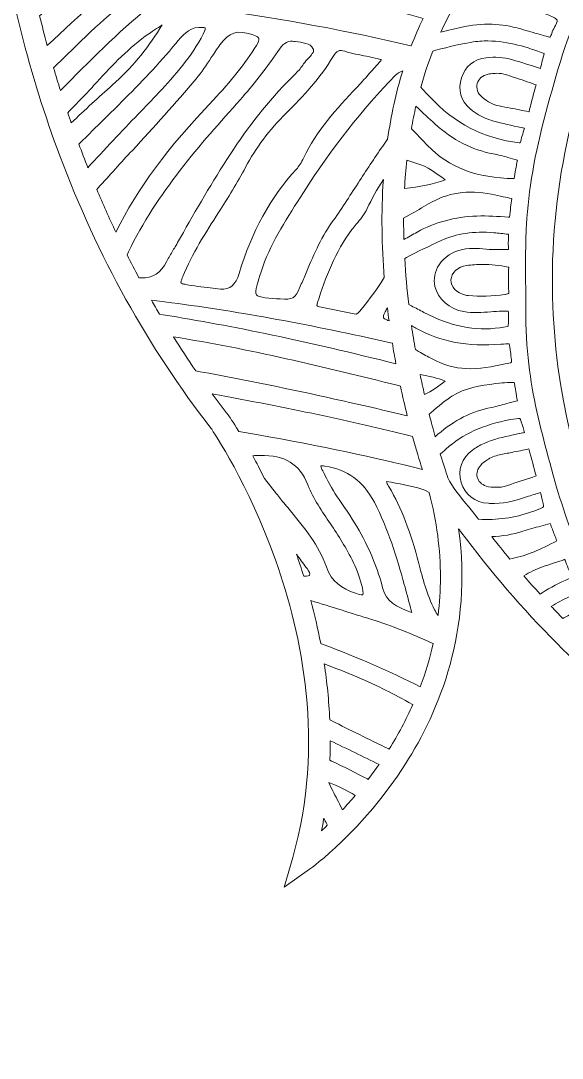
# Model space of a CAD drawing. Extents: x 126 to 8914, y -5970 to -48.
# Drawn here: x 6713 to 7108, y -2950 to -2193 of the extents above; entities that cross this region are included whole.
import ezdxf

# ---------------------------------------------------------------- set-up
doc = ezdxf.new("R2010")
doc.units = 0
doc.header["$MEASUREMENT"] = 0
doc.layers.add('Layer 1', color=7, linetype='Continuous')

# ---------------------------------------------------------------- blocks, each defined once
blk = doc.blocks.new('block 6')
at = {"layer": 'Layer 1', "lineweight": 0}
for points, knots in [([(8858.21, -1015.29), (8804.98, -1065.04), (8743.32, -1092.86), (8679.92, -1095.7), (8596.38, -1099.43), (8514.39, -1071.01), (8452.29, -1045.84), (8430.15, -1036.87), (8407.8, -1027.16), (8386.17, -1017.79), (8377.96, -1014.23), (8369.71, -1010.65), (8361.4, -1007.09), (8410.2, -1007.99), (8465.96, -1006.76), (8552.78, -924.21), (8608.47, -871.26), (8681.86, -797.66), (8665.5, -711.42), (8662.21, -694.04), (8650.78, -652.65), (8599.78, -612.09), (8605.05, -621.92), (8641.55, -692.43), (8609.23, -747.25), (8593.89, -773.27), (8566.47, -791.29), (8509.72, -803.54), (8495.32, -806.64), (8479.55, -809), (8462.5, -810.6), (8531.63, -734.35), (8573.44, -634.19), (8586.8, -512.56), (8601.6, -377.97), (8577.78, -251.79), (8555.19, -169.65), (8550.53, -152.76), (8545.39, -135.8), (8539.9, -119.21), (8535.8, -106.87), (8530.71, -97.41), (8524.71, -90.84), (8524.71, -90.84), (8528.77, -88.46), (8528.77, -88.46), (8527.91, -86.99), (8507.22, -52.31), (8460.27, -49.9), (8429.9, -48.35), (8395.8, -60.81), (8358.9, -86.96), (8333.41, -105.04), (8306.47, -129.76), (8278.33, -160.89), (8226.61, -191.53), (8186.15, -218.95), (8151.02, -247.11), (8098.71, -289.06), (8041.06, -329.19), (7974.05, -338.54), (7917.14, -346.49), (7865.98, -328.74), (7811.81, -309.95), (7783.84, -300.25), (7754.92, -290.21), (7725.21, -284.09), (7638.29, -266.15), (7574.59, -281.57), (7540, -328.62), (7505.41, -281.57), (7441.71, -266.17), (7354.79, -284.09), (7325.08, -290.21), (7296.16, -300.25), (7268.19, -309.95), (7214.02, -328.74), (7162.86, -346.49), (7105.95, -338.54), (7038.94, -329.19), (6981.29, -289.06), (6928.98, -247.11), (6893.85, -218.95), (6853.4, -191.53), (6801.67, -160.89), (6773.53, -129.76), (6746.59, -105.04), (6721.1, -86.96), (6684.2, -60.81), (6650.1, -48.34), (6619.73, -49.9), (6572.78, -52.31), (6552.09, -86.99), (6551.23, -88.46), (6551.23, -88.46), (6555.29, -90.84), (6555.29, -90.84), (6549.29, -97.41), (6544.2, -106.87), (6540.12, -119.21), (6534.6, -135.81), (6529.45, -152.78), (6524.81, -169.65), (6502.22, -251.79), (6478.4, -377.97), (6493.2, -512.56), (6506.56, -634.19), (6548.37, -734.35), (6617.5, -810.6), (6600.45, -809), (6584.68, -806.64), (6570.28, -803.54), (6513.53, -791.29), (6486.11, -773.27), (6470.77, -747.25), (6438.45, -692.43), (6474.95, -621.92), (6480.22, -612.09), (6429.22, -652.65), (6417.79, -694.04), (6414.5, -711.42), (6398.14, -797.66), (6471.53, -871.26), (6527.22, -924.21), (6614.04, -1006.76), (6669.8, -1007.99), (6718.6, -1007.09), (6710.29, -1010.65), (6702.04, -1014.23), (6693.83, -1017.79), (6672.2, -1027.16), (6649.85, -1036.87), (6627.71, -1045.84), (6565.61, -1071.01), (6483.59, -1099.44), (6400.08, -1095.7), (6336.68, -1092.86), (6275.02, -1065.04), (6221.79, -1015.29), (6221.79, -1015.29), (6165.56, -962.7), (6165.56, -962.7), (6165.56, -962.7), (6209.91, -1025.63), (6209.91, -1025.63), (6259.46, -1095.9), (6344.09, -1155.64), (6425.53, -1177.81), (6460.7, -1187.39), (6497.65, -1192.84), (6536.23, -1194.15), (6525.34, -1205.21), (6509.98, -1221.91), (6492.74, -1244.03), (6462.4, -1282.95), (6420.42, -1346.57), (6392.73, -1428.62), (6361.59, -1520.91), (6354.53, -1617.18), (6371.76, -1714.74), (6393.22, -1836.34), (6452.66, -1960.18), (6548.45, -2082.83), (6548.45, -2082.83), (6557.04, -2093.81), (6557.04, -2093.81), (6557.04, -2093.81), (6562.08, -2080.8), (6562.08, -2080.8), (6562.28, -2080.26), (6583.72, -2026.12), (6646.97, -1966), (6658.24, -1955.3), (6671.32, -1943.97), (6686.37, -1932.46), (6684.61, -1962.41), (6683.28, -2025.33), (6694.68, -2105.3), (6703.93, -2170.25), (6719.74, -2232.83), (6741.65, -2291.3), (6769.05, -2364.39), (6806.12, -2431.24), (6851.85, -2490), (6853.74, -2492.77), (6879.32, -2530.81), (6899.18, -2586.87), (6918.01, -2639.98), (6935.42, -2720.7), (6911.56, -2803.61), (6911.56, -2803.61), (6905.31, -2825.39), (6905.31, -2825.39), (6905.31, -2825.39), (6923.77, -2812.24), (6923.77, -2812.24), (6925.33, -2811.13), (6962.61, -2784.27), (6993.85, -2735.29), (7018.49, -2696.64), (7042.96, -2637.53), (7032.58, -2563.6), (7033.17, -2564.35), (7033.72, -2565.04), (7034.23, -2565.72), (7055.9, -2594.87), (7079.45, -2622.28), (7104.19, -2647.18), (7148.9, -2692.2), (7195.06, -2726.33), (7241.41, -2748.67), (7295.37, -2774.66), (7349.82, -2784.7), (7403.33, -2778.49), (7418.55, -2809.06), (7444.02, -2832.77), (7468.69, -2855.76), (7494.89, -2880.15), (7519.63, -2903.18), (7532.73, -2933.46), (7532.73, -2933.46), (7540, -2950.23), (7540, -2950.23), (7540, -2950.23), (7547.27, -2933.46), (7547.27, -2933.46), (7560.37, -2903.18), (7585.11, -2880.15), (7611.31, -2855.76), (7635.98, -2832.77), (7661.45, -2809.06), (7676.67, -2778.49), (7730.18, -2784.7), (7784.63, -2774.66), (7838.59, -2748.67), (7884.94, -2726.33), (7931.12, -2692.2), (7975.81, -2647.18), (8000.55, -2622.28), (8024.1, -2594.88), (8045.77, -2565.74), (8046.28, -2565.06), (8046.83, -2564.35), (8047.42, -2563.6), (8037.04, -2637.53), (8061.51, -2696.64), (8086.15, -2735.29), (8117.39, -2784.27), (8154.67, -2811.13), (8156.23, -2812.24), (8156.23, -2812.24), (8174.69, -2825.39), (8174.69, -2825.39), (8174.69, -2825.39), (8168.44, -2803.61), (8168.44, -2803.61), (8144.58, -2720.7), (8161.99, -2639.98), (8180.82, -2586.87), (8200.7, -2530.77), (8226.28, -2492.73), (8228.15, -2490), (8273.88, -2431.24), (8310.95, -2364.39), (8338.34, -2291.3), (8360.26, -2232.83), (8376.07, -2170.25), (8385.32, -2105.3), (8396.72, -2025.33), (8395.39, -1962.41), (8393.63, -1932.46), (8408.68, -1943.97), (8421.76, -1955.3), (8433.03, -1966), (8496.28, -2026.12), (8517.72, -2080.26), (8517.92, -2080.8), (8517.92, -2080.8), (8522.94, -2093.84), (8522.94, -2093.84), (8522.94, -2093.84), (8531.55, -2082.83), (8531.55, -2082.83), (8627.34, -1960.18), (8686.78, -1836.34), (8708.24, -1714.74), (8725.47, -1617.18), (8718.41, -1520.91), (8687.27, -1428.62), (8659.58, -1346.57), (8617.6, -1282.95), (8587.26, -1244.03), (8570.02, -1221.91), (8554.66, -1205.21), (8543.77, -1194.15), (8582.35, -1192.84), (8619.3, -1187.39), (8654.47, -1177.81), (8735.91, -1155.64), (8820.54, -1095.9), (8870.09, -1025.63), (8870.09, -1025.63), (8914.44, -962.7), (8914.44, -962.7), (8914.44, -962.7), (8858.21, -1015.29), (8858.21, -1015.29)], [0, 0, 0, 0, 1, 1, 1, 2, 2, 2, 3, 3, 3, 4, 4, 4, 5, 5, 5, 6, 6, 6, 7, 7, 7, 8, 8, 8, 9, 9, 9, 10, 10, 10, 11, 11, 11, 12, 12, 12, 13, 13, 13, 14, 14, 14, 15, 15, 15, 16, 16, 16, 17, 17, 17, 18, 18, 18, 19, 19, 19, 20, 20, 20, 21, 21, 21, 22, 22, 22, 23, 23, 23, 24, 24, 24, 25, 25, 25, 26, 26, 26, 27, 27, 27, 28, 28, 28, 29, 29, 29, 30, 30, 30, 31, 31, 31, 32, 32, 32, 33, 33, 33, 34, 34, 34, 35, 35, 35, 36, 36, 36, 37, 37, 37, 38, 38, 38, 39, 39, 39, 40, 40, 40, 41, 41, 41, 42, 42, 42, 43, 43, 43, 44, 44, 44, 45, 45, 45, 46, 46, 46, 47, 47, 47, 48, 48, 48, 49, 49, 49, 50, 50, 50, 51, 51, 51, 52, 52, 52, 53, 53, 53, 54, 54, 54, 55, 55, 55, 56, 56, 56, 57, 57, 57, 58, 58, 58, 59, 59, 59, 60, 60, 60, 61, 61, 61, 62, 62, 62, 63, 63, 63, 64, 64, 64, 65, 65, 65, 66, 66, 66, 67, 67, 67, 68, 68, 68, 69, 69, 69, 70, 70, 70, 71, 71, 71, 72, 72, 72, 73, 73, 73, 74, 74, 74, 75, 75, 75, 76, 76, 76, 77, 77, 77, 78, 78, 78, 79, 79, 79, 80, 80, 80, 81, 81, 81, 82, 82, 82, 83, 83, 83, 84, 84, 84, 85, 85, 85, 86, 86, 86, 87, 87, 87, 88, 88, 88, 89, 89, 89, 90, 90, 90, 91, 91, 91, 92, 92, 92, 93, 93, 93, 94, 94, 94, 95, 95, 95, 96, 96, 96, 97, 97, 97, 98, 98, 98, 99, 99, 99, 100, 100, 100, 101, 101, 101, 102, 102, 102, 102]), ([(6855.34, -2184.37), (6855.34, -2184.37), (6852.76, -2184.01), (6852.76, -2184.01), (6843.43, -2182.73), (6838.29, -2182.01), (6835.98, -2180.02), (6833.76, -2178.12), (6832.91, -2173.96), (6831.2, -2165.68), (6830.9, -2164.3), (6830.59, -2162.81), (6830.26, -2161.21), (6825.91, -2140.71), (6822.03, -2119.76), (6818.26, -2099.46), (6812.44, -2067.96), (6806.41, -2035.38), (6798.44, -2003.69), (6787.19, -1958.85), (6775.62, -1919.7), (6763.05, -1884.01), (6763.05, -1884.01), (6762.89, -1883.53), (6762.89, -1883.53), (6768.67, -1880.46), (6774.62, -1877.42), (6780.73, -1874.43), (6793.03, -1908.26), (6802.77, -1943.59), (6812.18, -1977.76), (6815.46, -1989.65), (6818.85, -2001.94), (6822.3, -2013.98), (6834.77, -2057.63), (6842.4, -2091.52), (6847.04, -2123.92), (6848.47, -2133.91), (6849, -2141.92), (6848.75, -2149.12), (6848.43, -2158.02), (6852.17, -2162.16), (6861.22, -2162.96), (6905.69, -2166.87), (6951.91, -2175.75), (7006.65, -2190.88), (7003.52, -2197.48), (7000.67, -2204.18), (6998.09, -2210.94), (6998.09, -2210.94), (6997.71, -2210.86), (6997.71, -2210.86), (6952.69, -2200.17), (6904.79, -2191.26), (6855.34, -2184.37)], [0, 0, 0, 0, 1, 1, 1, 2, 2, 2, 3, 3, 3, 4, 4, 4, 5, 5, 5, 6, 6, 6, 7, 7, 7, 8, 8, 8, 9, 9, 9, 10, 10, 10, 11, 11, 11, 12, 12, 12, 13, 13, 13, 14, 14, 14, 15, 15, 15, 16, 16, 16, 17, 17, 17, 18, 18, 18, 18]), ([(6726.89, -2188.88), (6726.89, -2188.88), (6728.05, -2187.95), (6728.05, -2187.95), (6744.8, -2174.51), (6760.71, -2160.31), (6779.43, -2143.11), (6784.2, -2138.72), (6789.88, -2134.97), (6795.37, -2131.34), (6797.76, -2129.76), (6800.25, -2128.11), (6802.65, -2126.44), (6804.27, -2125.3), (6805.63, -2124.79), (6806.38, -2125.03), (6806.8, -2125.15), (6807.89, -2125.82), (6809.1, -2129.14), (6812.98, -2139.96), (6811.55, -2147.05), (6804.59, -2151.48), (6778.64, -2168.02), (6756.53, -2188.08), (6732.5, -2210.67), (6730.5, -2203.31), (6728.64, -2196.04), (6726.89, -2188.88)], [0, 0, 0, 0, 1, 1, 1, 2, 2, 2, 3, 3, 3, 4, 4, 4, 5, 5, 5, 6, 6, 6, 7, 7, 7, 8, 8, 8, 9, 9, 9, 9]), ([(7198.32, -2705.72), (7198.32, -2705.72), (7191.15, -2697.02), (7191.15, -2697.02), (7184.47, -2688.9), (7178.23, -2680.71), (7172.61, -2672.65), (7168.21, -2666.34), (7163.76, -2659.15), (7158.6, -2650.02), (7155.32, -2644.19), (7151.9, -2638.32), (7148.61, -2632.65), (7138.24, -2614.84), (7127.53, -2596.43), (7119.47, -2577.11), (7112.14, -2559.54), (7105.86, -2540.46), (7099.13, -2515.24), (7093.32, -2493.53), (7087.32, -2471.06), (7084.44, -2447.83), (7083, -2436.14), (7081.54, -2422.32), (7081.62, -2408.52), (7081.67, -2401.3), (7081.6, -2393.96), (7081.56, -2386.87), (7081.43, -2371.97), (7081.3, -2356.57), (7082.14, -2341.48), (7083.55, -2316.25), (7088.05, -2290.21), (7096.29, -2259.55), (7104.27, -2229.95), (7111.82, -2203.37), (7123.59, -2177.96), (7128.95, -2166.36), (7135.43, -2155.04), (7141.66, -2144.1), (7142.61, -2142.46), (7143.55, -2140.81), (7144.48, -2139.16), (7147.95, -2146.08), (7151.62, -2152.87), (7155.55, -2159.47), (7155.55, -2159.47), (7154.66, -2161.17), (7154.66, -2161.17), (7119.66, -2228.82), (7101.09, -2305.01), (7101, -2381.5), (7100.82, -2518.52), (7158.95, -2648.77), (7260.75, -2740.37), (7239.92, -2731.35), (7219.09, -2719.78), (7198.32, -2705.72)], [0, 0, 0, 0, 1, 1, 1, 2, 2, 2, 3, 3, 3, 4, 4, 4, 5, 5, 5, 6, 6, 6, 7, 7, 7, 8, 8, 8, 9, 9, 9, 10, 10, 10, 11, 11, 11, 12, 12, 12, 13, 13, 13, 14, 14, 14, 15, 15, 15, 16, 16, 16, 17, 17, 17, 18, 18, 18, 19, 19, 19, 19]), ([(6737.09, -2226.94), (6737.09, -2226.94), (6738.29, -2225.78), (6738.29, -2225.78), (6743.48, -2220.77), (6748.66, -2215.7), (6753.84, -2210.65), (6772.5, -2192.38), (6788.38, -2177.58), (6808.53, -2167.07), (6809.3, -2166.68), (6810.05, -2166.18), (6810.76, -2165.73), (6812.23, -2164.76), (6813.48, -2163.98), (6813.91, -2164.3), (6815.38, -2165.39), (6815.24, -2167.29), (6814.34, -2171.42), (6814.34, -2171.42), (6814.18, -2172.14), (6814.18, -2172.14), (6813.2, -2176.71), (6809.68, -2180.08), (6806.74, -2182.51), (6783.74, -2201.41), (6763.03, -2222.21), (6742.15, -2243.62), (6740.4, -2238.02), (6738.7, -2232.46), (6737.09, -2226.94)], [0, 0, 0, 0, 1, 1, 1, 2, 2, 2, 3, 3, 3, 4, 4, 4, 5, 5, 5, 6, 6, 6, 7, 7, 7, 8, 8, 8, 9, 9, 9, 10, 10, 10, 10]), ([(7087.16, -2201.22), (7082.35, -2199.81), (7077.38, -2198.35), (7072.39, -2197.15), (7059.29, -2193.97), (7045.04, -2194.52), (7027.59, -2198.9), (7024.93, -2199.57), (7022.28, -2200.25), (7019.62, -2200.95), (7022.31, -2195.07), (7025.24, -2189.3), (7028.42, -2183.61), (7028.42, -2183.61), (7031.38, -2182.87), (7031.38, -2182.87), (7040.02, -2180.68), (7047.75, -2179.17), (7055.01, -2178.23), (7068.85, -2176.46), (7081.53, -2181.35), (7094.38, -2186.95), (7095.3, -2187.35), (7096.28, -2187.73), (7097.28, -2188.12), (7100.08, -2189.22), (7103.55, -2190.56), (7104.45, -2192.19), (7104.84, -2192.92), (7103.37, -2195.8), (7102.56, -2197.34), (7101.82, -2198.79), (7101.04, -2200.28), (7100.52, -2201.82), (7100.22, -2202.7), (7099.81, -2203.95), (7099.49, -2204.62), (7098.76, -2204.51), (7097.51, -2204.16), (7096.55, -2203.91), (7093.41, -2203.05), (7090.28, -2202.13), (7087.16, -2201.22)], [0, 0, 0, 0, 1, 1, 1, 2, 2, 2, 3, 3, 3, 4, 4, 4, 5, 5, 5, 6, 6, 6, 7, 7, 7, 8, 8, 8, 9, 9, 9, 10, 10, 10, 11, 11, 11, 12, 12, 12, 13, 13, 13, 14, 14, 14, 14]), ([(6747.43, -2259.75), (6747.43, -2259.75), (6748.55, -2258.58), (6748.55, -2258.58), (6752.08, -2254.97), (6755.59, -2251.33), (6759.08, -2247.69), (6762.32, -2244.29), (6765.57, -2240.77), (6768.7, -2237.39), (6780.3, -2224.85), (6792.3, -2211.9), (6806.64, -2202.02), (6806.64, -2202.02), (6807.69, -2201.3), (6807.69, -2201.3), (6809.71, -2199.9), (6811.61, -2198.59), (6813.62, -2197.45), (6814.15, -2197.15), (6814.69, -2196.77), (6815.24, -2196.39), (6815.52, -2196.18), (6815.92, -2195.9), (6816.27, -2195.68), (6816.03, -2196.12), (6815.65, -2196.69), (6815.4, -2197.08), (6815.14, -2197.45), (6814.91, -2197.8), (6814.69, -2198.14), (6805.09, -2213.74), (6793.47, -2227.62), (6780.15, -2239.41), (6770.09, -2248.29), (6759.95, -2257.66), (6749.97, -2267.23), (6749.1, -2264.72), (6748.26, -2262.24), (6747.43, -2259.75)], [0, 0, 0, 0, 1, 1, 1, 2, 2, 2, 3, 3, 3, 4, 4, 4, 5, 5, 5, 6, 6, 6, 7, 7, 7, 8, 8, 8, 9, 9, 9, 10, 10, 10, 11, 11, 11, 12, 12, 12, 13, 13, 13, 13]), ([(6755.51, -2282.64), (6755.51, -2282.64), (6763.44, -2274.84), (6763.44, -2274.84), (6771.03, -2267.38), (6778.86, -2259.67), (6786.51, -2252.03), (6800.53, -2238), (6814.13, -2224.18), (6826.27, -2209.19), (6830.77, -2203.64), (6835.42, -2197.88), (6842.96, -2197.43), (6846.85, -2197.21), (6847.64, -2197.97), (6847.66, -2197.97), (6847.66, -2197.99), (6848.04, -2198.98), (6846.33, -2202.28), (6837.91, -2218.63), (6825.69, -2232.54), (6813.75, -2245.14), (6808.81, -2250.37), (6803.84, -2255.54), (6798.87, -2260.74), (6786.71, -2273.46), (6774.15, -2286.6), (6762.13, -2299.9), (6759.84, -2294.12), (6757.64, -2288.37), (6755.51, -2282.64)], [0, 0, 0, 0, 1, 1, 1, 2, 2, 2, 3, 3, 3, 4, 4, 4, 5, 5, 5, 6, 6, 6, 7, 7, 7, 8, 8, 8, 9, 9, 9, 10, 10, 10, 10]), ([(6768.64, -2315.79), (6768.64, -2315.79), (6769.63, -2314.67), (6769.63, -2314.67), (6777.87, -2305.45), (6786.35, -2296.19), (6794.57, -2287.23), (6810.05, -2270.34), (6826.05, -2252.88), (6841.04, -2235.01), (6845.14, -2230.12), (6848.69, -2224.74), (6852.11, -2219.53), (6854.15, -2216.43), (6856.27, -2213.2), (6858.47, -2210.16), (6865.17, -2200.88), (6870.91, -2199.08), (6882.06, -2202.74), (6885.78, -2203.95), (6886.65, -2205.05), (6886.85, -2205.58), (6887.17, -2206.5), (6886.54, -2208.32), (6885.11, -2210.6), (6876.82, -2223.8), (6866.46, -2236.88), (6853.44, -2250.57), (6820.21, -2285.48), (6798.27, -2315.3), (6782.54, -2346.85), (6777.61, -2336.46), (6772.97, -2326.1), (6768.64, -2315.79)], [0, 0, 0, 0, 1, 1, 1, 2, 2, 2, 3, 3, 3, 4, 4, 4, 5, 5, 5, 6, 6, 6, 7, 7, 7, 8, 8, 8, 9, 9, 9, 10, 10, 10, 11, 11, 11, 11]), ([(6801.34, -2380.31), (6801.34, -2380.31), (6799.38, -2380.2), (6799.38, -2380.2), (6796.4, -2374.65), (6793.51, -2369.1), (6790.72, -2363.56), (6790.72, -2363.56), (6791.78, -2361.33), (6791.78, -2361.33), (6812.22, -2318.58), (6844.62, -2282.3), (6873.22, -2250.27), (6882.69, -2239.68), (6891.65, -2228.17), (6900.62, -2215.1), (6904.22, -2209.84), (6907.02, -2207.1), (6911.42, -2207.6), (6912.05, -2207.67), (6912.69, -2207.74), (6913.34, -2207.8), (6918.73, -2208.37), (6924.32, -2208.96), (6926.36, -2212.83), (6927.39, -2214.75), (6926.49, -2216.21), (6923.06, -2219.88), (6921.82, -2221.21), (6920.54, -2222.57), (6919.56, -2224.09), (6917.96, -2226.54), (6915.98, -2228.93), (6913.83, -2231.01), (6878.91, -2264.66), (6854.94, -2306.61), (6831.77, -2347.18), (6829.91, -2350.43), (6828.06, -2353.66), (6826.21, -2356.9), (6825.54, -2358.06), (6824.86, -2359.21), (6824.18, -2360.38), (6822.68, -2362.92), (6821.13, -2365.54), (6819.74, -2368.25), (6815.35, -2376.73), (6809.19, -2380.77), (6801.34, -2380.31)], [0, 0, 0, 0, 1, 1, 1, 2, 2, 2, 3, 3, 3, 4, 4, 4, 5, 5, 5, 6, 6, 6, 7, 7, 7, 8, 8, 8, 9, 9, 9, 10, 10, 10, 11, 11, 11, 12, 12, 12, 13, 13, 13, 14, 14, 14, 15, 15, 15, 16, 16, 16, 16]), ([(7071.82, -2221.1), (7065.46, -2219.28), (7059.05, -2218.76), (7052.75, -2219.58), (7043.55, -2220.77), (7037.33, -2225.85), (7034.75, -2234.28), (7032.06, -2243.12), (7034.16, -2250.87), (7040.84, -2256.75), (7045.96, -2261.24), (7052.29, -2264.41), (7060.19, -2266.4), (7067.22, -2268.18), (7074.15, -2269.76), (7080.78, -2271.12), (7079.44, -2274.97), (7078.41, -2278.42), (7077.62, -2281.69), (7077.62, -2281.73), (7077.6, -2281.74), (7077.6, -2281.76), (7077.43, -2281.76), (7077.19, -2281.73), (7076.89, -2281.69), (7050.9, -2278.59), (7029.43, -2267.53), (7011.26, -2247.83), (7009.63, -2246.06), (7007.95, -2244.3), (7006.29, -2242.55), (7006.29, -2242.55), (7004.96, -2241.17), (7004.96, -2241.17), (7007.44, -2232.26), (7010.36, -2223.44), (7013.74, -2214.78), (7013.74, -2214.78), (7016.05, -2214.15), (7016.05, -2214.15), (7026.09, -2211.41), (7033.88, -2209.64), (7041.3, -2208.39), (7046.38, -2207.55), (7050.28, -2207.2), (7053.97, -2207.29), (7069.29, -2207.52), (7083.3, -2212.09), (7095, -2216.57), (7094.17, -2219.75), (7093.19, -2223.58), (7092.43, -2227.38), (7084.25, -2224.79), (7077.89, -2222.86), (7071.82, -2221.1)], [0, 0, 0, 0, 1, 1, 1, 2, 2, 2, 3, 3, 3, 4, 4, 4, 5, 5, 5, 6, 6, 6, 7, 7, 7, 8, 8, 8, 9, 9, 9, 10, 10, 10, 11, 11, 11, 12, 12, 12, 13, 13, 13, 14, 14, 14, 15, 15, 15, 16, 16, 16, 17, 17, 17, 18, 18, 18, 18]), ([(6872.53, -2377.08), (6870.01, -2385.46), (6865.91, -2388.88), (6858.88, -2388.54), (6856.35, -2388.21), (6853.8, -2387.91), (6851.27, -2387.61), (6845.43, -2386.93), (6839.38, -2386.22), (6833.52, -2385.2), (6832.41, -2385.01), (6831.67, -2384.82), (6831.15, -2384.65), (6830.31, -2384.38), (6830.12, -2384.16), (6830.1, -2384.13), (6830.1, -2384.13), (6829.93, -2383.78), (6830.2, -2382.59), (6830.36, -2381.88), (6830.67, -2380.85), (6831.28, -2379.41), (6838.19, -2362.79), (6848.01, -2347.39), (6857.5, -2332.49), (6864.28, -2321.89), (6871.28, -2310.9), (6877.23, -2299.49), (6884.49, -2285.57), (6894.5, -2272.26), (6906.96, -2259.91), (6919.16, -2247.82), (6931.73, -2234.47), (6941.04, -2218.72), (6943.55, -2214.45), (6945.39, -2213.63), (6949.55, -2214.88), (6954.78, -2216.43), (6960.16, -2217.5), (6965.37, -2218.53), (6968.19, -2219.1), (6971.1, -2219.67), (6973.92, -2220.32), (6975.25, -2220.62), (6975.91, -2220.94), (6976.21, -2221.13), (6976.07, -2221.46), (6975.69, -2222.1), (6974.77, -2223.09), (6972.02, -2226.04), (6969.31, -2229.09), (6966.68, -2232.04), (6963.91, -2235.15), (6961.05, -2238.38), (6958.17, -2241.45), (6943.76, -2256.81), (6928.86, -2272.67), (6919.51, -2292.81), (6917.97, -2296.11), (6916.19, -2298.88), (6914.22, -2301.04), (6895.32, -2321.63), (6881.68, -2346.5), (6872.53, -2377.08)], [0, 0, 0, 0, 1, 1, 1, 2, 2, 2, 3, 3, 3, 4, 4, 4, 5, 5, 5, 6, 6, 6, 7, 7, 7, 8, 8, 8, 9, 9, 9, 10, 10, 10, 11, 11, 11, 12, 12, 12, 13, 13, 13, 14, 14, 14, 15, 15, 15, 16, 16, 16, 17, 17, 17, 18, 18, 18, 19, 19, 19, 20, 20, 20, 21, 21, 21, 21]), ([(6980.83, -2278.96), (6980.83, -2278.96), (6977.3, -2284.05), (6977.3, -2284.05), (6971.1, -2292.98), (6965.08, -2302.26), (6959.27, -2311.22), (6953.04, -2320.81), (6946.61, -2330.73), (6939.95, -2340.22), (6931.71, -2351.95), (6926.16, -2365.15), (6920.78, -2377.91), (6919.48, -2380.98), (6918.2, -2384.03), (6916.87, -2387.07), (6913.11, -2395.71), (6911.55, -2396.21), (6902.46, -2395.7), (6895.02, -2395.29), (6886.58, -2394.81), (6885.1, -2392.63), (6883.66, -2390.52), (6886.19, -2382.75), (6888.44, -2375.9), (6894.93, -2356.16), (6905.74, -2339.28), (6917.2, -2321.43), (6917.2, -2321.43), (6919.37, -2318.05), (6919.37, -2318.05), (6940.42, -2285.16), (6962.41, -2257.14), (6986.55, -2232.43), (6987.83, -2231.12), (6989.65, -2229.98), (6991.88, -2229.08), (6986.85, -2245.46), (6983.26, -2262.19), (6980.83, -2278.96)], [0, 0, 0, 0, 1, 1, 1, 2, 2, 2, 3, 3, 3, 4, 4, 4, 5, 5, 5, 6, 6, 6, 7, 7, 7, 8, 8, 8, 9, 9, 9, 10, 10, 10, 11, 11, 11, 12, 12, 12, 13, 13, 13, 13]), ([(7089.23, -2239.38), (7087.48, -2245.29), (7085.94, -2251.32), (7084.44, -2257.16), (7084.44, -2257.16), (7083.98, -2258.99), (7083.98, -2258.99), (7083.96, -2259.03), (7083.96, -2259.06), (7083.95, -2259.09), (7079.45, -2258.08), (7074.86, -2257.21), (7070.43, -2256.37), (7067.67, -2255.84), (7064.9, -2255.32), (7062.15, -2254.77), (7057.84, -2253.88), (7053.82, -2251.81), (7049.88, -2248.39), (7046.4, -2245.35), (7045.24, -2242.17), (7046.27, -2238.37), (7047.22, -2234.84), (7049.76, -2232.7), (7054.25, -2231.66), (7055.5, -2231.36), (7056.88, -2231.24), (7058.32, -2231.12), (7059, -2231.05), (7059.67, -2231.01), (7060.35, -2230.93), (7062.75, -2230.88), (7065.09, -2231.36), (7067.49, -2232.04), (7068.91, -2232.45), (7070.35, -2232.95), (7071.81, -2233.46), (7072.88, -2233.82), (7073.96, -2234.2), (7075.04, -2234.54), (7077.58, -2235.36), (7080.18, -2236.26), (7082.68, -2237.13), (7084.8, -2237.88), (7086.91, -2238.62), (7089.05, -2239.32), (7089.11, -2239.33), (7089.19, -2239.37), (7089.23, -2239.38)], [0, 0, 0, 0, 1, 1, 1, 2, 2, 2, 3, 3, 3, 4, 4, 4, 5, 5, 5, 6, 6, 6, 7, 7, 7, 8, 8, 8, 9, 9, 9, 10, 10, 10, 11, 11, 11, 12, 12, 12, 13, 13, 13, 14, 14, 14, 15, 15, 15, 16, 16, 16, 16]), ([(7010.01, -2283.66), (7006.7, -2280.24), (7003.37, -2276.82), (7000.07, -2273.41), (7000.07, -2273.41), (6998.14, -2271.44), (6998.14, -2271.44), (6999.1, -2265.9), (7000.21, -2260.37), (7001.48, -2254.88), (7006.81, -2260.04), (7011.12, -2264.09), (7015.25, -2267.83), (7028.34, -2279.65), (7042.28, -2286.84), (7057.89, -2289.77), (7061.45, -2290.45), (7064.92, -2291.41), (7068.61, -2292.44), (7070.86, -2293.06), (7073.17, -2293.71), (7075.49, -2294.28), (7075.51, -2294.28), (7075.51, -2294.28), (7075.51, -2294.29), (7074.58, -2299.22), (7073.82, -2303.62), (7073.22, -2307.83), (7045.67, -2307.45), (7025.58, -2299.77), (7010.01, -2283.66)], [0, 0, 0, 0, 1, 1, 1, 2, 2, 2, 3, 3, 3, 4, 4, 4, 5, 5, 5, 6, 6, 6, 7, 7, 7, 8, 8, 8, 9, 9, 9, 10, 10, 10, 10]), ([(7022.7, -2308.68), (7013.9, -2311.98), (7004.37, -2314), (6993.18, -2315), (6993.56, -2308.15), (6994.11, -2301.28), (6994.87, -2294.4), (6994.87, -2294.4), (7002.22, -2296.72), (7002.22, -2296.72), (7009.75, -2299.12), (7016.18, -2303.65), (7022.7, -2308.68)], [0, 0, 0, 0, 1, 1, 1, 2, 2, 2, 3, 3, 3, 4, 4, 4, 4]), ([(6978.4, -2380.15), (6978.4, -2380.15), (6976.16, -2383.64), (6976.16, -2383.64), (6972.25, -2389.79), (6967.76, -2395.6), (6962.71, -2402.01), (6962.41, -2402.39), (6962.12, -2402.77), (6961.84, -2403.15), (6959.62, -2406.1), (6958.58, -2407.16), (6956.35, -2406.7), (6956.35, -2406.7), (6931.03, -2401.4), (6931.03, -2401.4), (6929.62, -2401.1), (6929.32, -2400.75), (6929.32, -2400.75), (6929.32, -2400.73), (6929.12, -2400.23), (6929.67, -2398.45), (6935.43, -2380.31), (6942.46, -2361.29), (6954.79, -2345.12), (6955.82, -2343.79), (6956.9, -2342.48), (6957.98, -2341.17), (6960.87, -2337.64), (6963.86, -2333.99), (6965.89, -2329.74), (6969.18, -2322.77), (6973.08, -2315.81), (6977.72, -2308.56), (6976.04, -2333), (6976.54, -2357.15), (6978.4, -2380.15)], [0, 0, 0, 0, 1, 1, 1, 2, 2, 2, 3, 3, 3, 4, 4, 4, 5, 5, 5, 6, 6, 6, 7, 7, 7, 8, 8, 8, 9, 9, 9, 10, 10, 10, 11, 11, 11, 12, 12, 12, 12]), ([(6996.9, -2334.25), (7001.43, -2331.67), (7006.11, -2328.99), (7010.69, -2326.29), (7024.35, -2318.15), (7039.39, -2315.84), (7056.67, -2319.21), (7059.52, -2319.76), (7062.44, -2320.41), (7065.24, -2321.06), (7067.28, -2321.52), (7069.34, -2322), (7071.38, -2322.42), (7070.86, -2326.7), (7070.33, -2331.18), (7069.83, -2336.07), (7069.81, -2336.07), (7069.81, -2336.07), (7069.8, -2336.07), (7069.8, -2336.07), (7068.86, -2335.99), (7068.86, -2335.99), (7061.41, -2335.47), (7053.7, -2334.93), (7045.99, -2335.2), (7029.91, -2335.78), (7015.22, -2339.73), (7002.33, -2346.93), (6999.1, -2348.72), (6995.9, -2350.55), (6992.69, -2352.37), (6992.55, -2347.2), (6992.48, -2341.99), (6992.52, -2336.75), (6992.52, -2336.75), (6996.9, -2334.25), (6996.9, -2334.25)], [0, 0, 0, 0, 1, 1, 1, 2, 2, 2, 3, 3, 3, 4, 4, 4, 5, 5, 5, 6, 6, 6, 7, 7, 7, 8, 8, 8, 9, 9, 9, 10, 10, 10, 11, 11, 11, 12, 12, 12, 12]), ([(6994.56, -2365.46), (7002.81, -2361.14), (7011.32, -2356.98), (7019.89, -2353.09), (7031.03, -2348.02), (7043.63, -2346.15), (7058.41, -2347.36), (7060.11, -2347.5), (7061.79, -2347.69), (7063.46, -2347.88), (7065.27, -2348.08), (7067.12, -2348.31), (7068.99, -2348.45), (7068.86, -2352.91), (7068.86, -2356.43), (7068.97, -2359.69), (7065.6, -2359.62), (7062.2, -2359.64), (7058.89, -2359.65), (7058.89, -2359.65), (7054.92, -2359.65), (7054.92, -2359.65), (7048.98, -2358.99), (7042.25, -2358.25), (7035.43, -2359.61), (7028.29, -2361.05), (7022.09, -2365.12), (7018.4, -2370.75), (7015.25, -2375.56), (7014.17, -2381.18), (7015.34, -2386.58), (7017.29, -2395.59), (7026.14, -2403.33), (7036.36, -2404.98), (7043.09, -2406.07), (7049.74, -2405.59), (7056.17, -2405.13), (7058.83, -2404.94), (7061.56, -2404.74), (7064.24, -2404.66), (7064.24, -2404.66), (7064.86, -2404.64), (7064.86, -2404.64), (7066.41, -2404.6), (7068.01, -2404.56), (7068.83, -2404.64), (7068.96, -2405.53), (7068.96, -2407.32), (7068.96, -2409.06), (7068.96, -2409.06), (7068.96, -2409.83), (7068.96, -2409.83), (7068.96, -2412.32), (7068.96, -2415.14), (7068.7, -2415.64), (7068.23, -2415.98), (7066.03, -2416.29), (7063.89, -2416.58), (7063.89, -2416.58), (7062.58, -2416.77), (7062.58, -2416.77), (7044.48, -2419.35), (7026.91, -2415.79), (7007.32, -2405.58), (7004.26, -2403.99), (7001.21, -2402.39), (6998.17, -2400.8), (6998.17, -2400.8), (6996.22, -2399.77), (6996.22, -2399.77), (6994.92, -2388.88), (6993.91, -2377.64), (6993.28, -2366.15), (6993.28, -2366.15), (6994.56, -2365.46), (6994.56, -2365.46)], [0, 0, 0, 0, 1, 1, 1, 2, 2, 2, 3, 3, 3, 4, 4, 4, 5, 5, 5, 6, 6, 6, 7, 7, 7, 8, 8, 8, 9, 9, 9, 10, 10, 10, 11, 11, 11, 12, 12, 12, 13, 13, 13, 14, 14, 14, 15, 15, 15, 16, 16, 16, 17, 17, 17, 18, 18, 18, 19, 19, 19, 20, 20, 20, 21, 21, 21, 22, 22, 22, 23, 23, 23, 24, 24, 24, 25, 25, 25, 25]), ([(7069.12, -2379.52), (7069.12, -2380.44), (7069.13, -2381.36), (7069.13, -2382.29), (7069.13, -2382.97), (7069.1, -2383.67), (7069.07, -2384.36), (7069, -2386.12), (7068.93, -2387.94), (7069.26, -2389.84), (7069.31, -2390.14), (7069.34, -2390.4), (7069.35, -2390.6), (7069.37, -2390.82), (7069.37, -2391), (7069.35, -2391.14), (7069.34, -2391.42), (7069.29, -2391.58), (7069.26, -2391.63), (7069.21, -2391.69), (7068.89, -2392.03), (7067.25, -2392.34), (7067.01, -2392.39), (7066.74, -2392.42), (7066.46, -2392.47), (7057.07, -2393.88), (7048.3, -2394.15), (7039.62, -2393.28), (7038.93, -2393.2), (7038.28, -2393.1), (7037.71, -2392.98), (7031.22, -2391.46), (7026.82, -2386.9), (7027.02, -2381.85), (7027.23, -2376.81), (7032.2, -2372.21), (7038.36, -2371.35), (7040.29, -2371.08), (7042.24, -2370.89), (7044.2, -2370.75), (7046.16, -2370.62), (7048.14, -2370.56), (7050.14, -2370.56), (7056.25, -2370.56), (7062.47, -2371.18), (7068.77, -2372.41), (7068.94, -2372.46), (7069.08, -2372.49), (7069.19, -2372.52), (7069.19, -2372.59), (7069.19, -2372.65), (7069.18, -2372.73), (7069.05, -2375.03), (7069.08, -2377.31), (7069.12, -2379.52)], [0, 0, 0, 0, 1, 1, 1, 2, 2, 2, 3, 3, 3, 4, 4, 4, 5, 5, 5, 6, 6, 6, 7, 7, 7, 8, 8, 8, 9, 9, 9, 10, 10, 10, 11, 11, 11, 12, 12, 12, 13, 13, 13, 14, 14, 14, 15, 15, 15, 16, 16, 16, 17, 17, 17, 18, 18, 18, 18]), ([(6814.46, -2406.95), (6812.44, -2403.53), (6810.46, -2400.12), (6808.51, -2396.7), (6814.02, -2397.35), (6818.77, -2397.93), (6823.28, -2398.53), (6872.94, -2405.07), (6925.19, -2414.63), (6983.02, -2427.79), (6983.02, -2427.79), (6984.27, -2428.07), (6984.27, -2428.07), (6985.11, -2433.18), (6985.98, -2438.2), (6986.9, -2443.08), (6922.07, -2426.76), (6868.06, -2415.41), (6817.08, -2407.37), (6817.08, -2407.37), (6814.46, -2406.95), (6814.46, -2406.95)], [0, 0, 0, 0, 1, 1, 1, 2, 2, 2, 3, 3, 3, 4, 4, 4, 5, 5, 5, 6, 6, 6, 7, 7, 7, 7]), ([(6979.08, -2405.24), (6979.58, -2404.25), (6980.11, -2403.27), (6980.61, -2402.27), (6980.99, -2405.48), (6981.4, -2408.65), (6981.83, -2411.78), (6981.28, -2411.56), (6980.74, -2411.34), (6980.18, -2411.1), (6978.19, -2410.2), (6977.81, -2409.53), (6977.75, -2409.34), (6977.54, -2408.74), (6977.98, -2407.37), (6979.08, -2405.24)], [0, 0, 0, 0, 1, 1, 1, 2, 2, 2, 3, 3, 3, 4, 4, 4, 5, 5, 5, 5]), ([(7001.32, -2416.97), (7019.19, -2427.03), (7039.43, -2430.9), (7063.37, -2428.8), (7066, -2428.58), (7068.72, -2428.34), (7069.53, -2428.58), (7069.92, -2429.31), (7070.26, -2432.04), (7070.57, -2434.7), (7070.62, -2435.16), (7070.67, -2435.64), (7070.7, -2436.1), (7070.75, -2436.52), (7070.78, -2436.97), (7070.83, -2437.39), (7071.03, -2439.29), (7071.25, -2441.26), (7071.14, -2442.02), (7070.46, -2442.35), (7068.47, -2442.78), (7066.5, -2443.22), (7057.46, -2445.18), (7047.81, -2447.08), (7037.95, -2446.61), (7029.73, -2446.24), (7021.55, -2443.84), (7012.92, -2439.28), (7010.12, -2437.81), (7007.17, -2436.19), (7003.36, -2434.04), (7003.36, -2434.04), (7001.08, -2432.76), (7001.08, -2432.76), (7000.08, -2427.06), (6999.13, -2421.22), (6998.26, -2415.23), (6999.29, -2415.82), (7000.3, -2416.39), (7001.32, -2416.97)], [0, 0, 0, 0, 1, 1, 1, 2, 2, 2, 3, 3, 3, 4, 4, 4, 5, 5, 5, 6, 6, 6, 7, 7, 7, 8, 8, 8, 9, 9, 9, 10, 10, 10, 11, 11, 11, 12, 12, 12, 13, 13, 13, 13]), ([(6844.07, -2448.89), (6844.07, -2448.89), (6840.92, -2448.32), (6840.92, -2448.32), (6835.2, -2440.04), (6829.72, -2431.7), (6824.47, -2423.35), (6879.95, -2432.27), (6933.8, -2445.29), (6988.67, -2459), (6988.67, -2459), (6990.16, -2459.37), (6990.16, -2459.37), (6991.79, -2467.01), (6993.47, -2474.26), (6995.16, -2481.05), (6978.52, -2477.06), (6961.85, -2473.26), (6942.08, -2468.83), (6910.53, -2461.76), (6877.56, -2455.04), (6844.07, -2448.89)], [0, 0, 0, 0, 1, 1, 1, 2, 2, 2, 3, 3, 3, 4, 4, 4, 5, 5, 5, 6, 6, 6, 7, 7, 7, 7]), ([(7022.78, -2455.68), (7017.89, -2459.56), (7013.13, -2463.12), (7007.71, -2465.52), (7006.62, -2460.81), (7005.56, -2455.9), (7004.53, -2450.85), (7011.15, -2451.97), (7017.16, -2453.56), (7022.78, -2455.68)], [0, 0, 0, 0, 1, 1, 1, 2, 2, 2, 3, 3, 3, 3]), ([(7012.45, -2478.84), (7017.94, -2473.87), (7022.8, -2470.05), (7027.75, -2466.81), (7037.38, -2460.54), (7048.27, -2459.11), (7059.81, -2457.59), (7059.81, -2457.59), (7062.56, -2457.23), (7062.56, -2457.23), (7064.92, -2456.91), (7067.31, -2456.83), (7069.86, -2456.74), (7069.86, -2456.74), (7070.05, -2456.74), (7070.05, -2456.74), (7071.2, -2456.69), (7072.5, -2456.64), (7073.2, -2456.69), (7073.37, -2457.34), (7073.58, -2458.53), (7073.75, -2459.6), (7073.94, -2460.73), (7074.12, -2461.87), (7074.29, -2463.01), (7074.66, -2465.33), (7075.02, -2467.74), (7075.54, -2470.11), (7075.49, -2470.13), (7075.43, -2470.15), (7075.38, -2470.15), (7072.79, -2470.78), (7070.19, -2471.49), (7067.69, -2472.19), (7064.07, -2473.18), (7060.3, -2474.23), (7056.61, -2474.94), (7042.49, -2477.7), (7029.37, -2484.3), (7017.57, -2494.59), (7016.89, -2495.17), (7016.23, -2495.77), (7015.56, -2496.38), (7014.14, -2491.31), (7012.67, -2485.82), (7011.18, -2479.98), (7011.18, -2479.98), (7012.45, -2478.84), (7012.45, -2478.84)], [0, 0, 0, 0, 1, 1, 1, 2, 2, 2, 3, 3, 3, 4, 4, 4, 5, 5, 5, 6, 6, 6, 7, 7, 7, 8, 8, 8, 9, 9, 9, 10, 10, 10, 11, 11, 11, 12, 12, 12, 13, 13, 13, 14, 14, 14, 15, 15, 15, 16, 16, 16, 16]), ([(6864.74, -2480.8), (6864.74, -2480.8), (6864.49, -2480.47), (6864.49, -2480.47), (6860.51, -2475.37), (6856.67, -2470.26), (6852.88, -2465.11), (6908.62, -2475.24), (6954.62, -2484.98), (6997.36, -2495.7), (6997.36, -2495.7), (6999.07, -2496.12), (6999.07, -2496.12), (7001.62, -2505.48), (7004.06, -2513.61), (7006.18, -2520.33), (6971.26, -2511.32), (6933.8, -2503.4), (6885.1, -2494.7), (6885.1, -2494.7), (6872.18, -2492.42), (6872.18, -2492.42), (6867.87, -2485.34), (6865.09, -2481.31), (6864.74, -2480.8)], [0, 0, 0, 0, 1, 1, 1, 2, 2, 2, 3, 3, 3, 4, 4, 4, 5, 5, 5, 6, 6, 6, 7, 7, 7, 8, 8, 8, 8]), ([(7049.79, -2556.73), (7049.79, -2556.73), (7047.19, -2556.62), (7047.19, -2556.62), (7047.1, -2556.51), (7047.02, -2556.4), (7046.92, -2556.28), (7044.85, -2553.5), (7042.38, -2550.54), (7039.77, -2547.41), (7034.34, -2540.89), (7027.72, -2532.97), (7024.79, -2526.28), (7023.29, -2521.89), (7021.39, -2516.1), (7019.28, -2509.13), (7019.28, -2509.13), (7021.18, -2507.36), (7021.18, -2507.36), (7021.91, -2506.68), (7022.64, -2506.02), (7023.37, -2505.35), (7035.59, -2494.38), (7050.56, -2487.56), (7070.51, -2483.89), (7073.22, -2483.4), (7076.59, -2482.78), (7077.17, -2483.13), (7077.76, -2483.49), (7078.74, -2486.74), (7079.61, -2489.63), (7080.01, -2490.99), (7080.43, -2492.39), (7080.61, -2493.23), (7079.83, -2493.46), (7078.53, -2493.75), (7077.27, -2494.03), (7077.27, -2494.03), (7077.03, -2494.08), (7077.03, -2494.08), (7075.48, -2494.43), (7073.93, -2494.75), (7072.38, -2495.08), (7065.35, -2496.53), (7058.08, -2498.05), (7051.24, -2501.22), (7047.86, -2502.79), (7045.21, -2504.29), (7042.93, -2505.95), (7034.89, -2511.78), (7031.74, -2520.66), (7034.51, -2529.7), (7037.33, -2538.88), (7044.39, -2544.32), (7054.38, -2544.99), (7055.5, -2545.07), (7056.56, -2545.05), (7057.61, -2545.04), (7058.03, -2545.02), (7058.46, -2545.02), (7058.89, -2545.02), (7067.69, -2545), (7075.8, -2542.39), (7083.63, -2539.86), (7085.28, -2539.32), (7086.92, -2538.78), (7088.59, -2538.28), (7088.59, -2538.28), (7088.81, -2538.21), (7088.81, -2538.21), (7090.17, -2537.79), (7091.58, -2537.36), (7092.4, -2537.18), (7092.69, -2538.04), (7093.05, -2539.59), (7093.4, -2541.11), (7094.02, -2543.83), (7094.73, -2546.92), (7094.44, -2547.57), (7094.08, -2548.12), (7091.4, -2549.15), (7088.81, -2550.13), (7088.81, -2550.13), (7088.21, -2550.37), (7088.21, -2550.37), (7075.8, -2555.1), (7062.88, -2557.24), (7049.79, -2556.73)], [0, 0, 0, 0, 1, 1, 1, 2, 2, 2, 3, 3, 3, 4, 4, 4, 5, 5, 5, 6, 6, 6, 7, 7, 7, 8, 8, 8, 9, 9, 9, 10, 10, 10, 11, 11, 11, 12, 12, 12, 13, 13, 13, 14, 14, 14, 15, 15, 15, 16, 16, 16, 17, 17, 17, 18, 18, 18, 19, 19, 19, 20, 20, 20, 21, 21, 21, 22, 22, 22, 23, 23, 23, 24, 24, 24, 25, 25, 25, 26, 26, 26, 27, 27, 27, 28, 28, 28, 29, 29, 29, 29]), ([(7083.93, -2505.29), (7085.82, -2512.62), (7087.54, -2519.08), (7089.22, -2525.01), (7083, -2527.01), (7076.73, -2529.11), (7070.65, -2531.14), (7070.65, -2531.14), (7065.92, -2532.74), (7065.92, -2532.74), (7064.52, -2533.2), (7062.94, -2533.23), (7061.53, -2533.24), (7061.14, -2533.26), (7060.77, -2533.26), (7060.57, -2533.27), (7057.31, -2533.24), (7055, -2533.1), (7052.83, -2532.4), (7049.38, -2531.3), (7046.95, -2528.91), (7046.18, -2525.83), (7045.42, -2522.83), (7046.38, -2519.63), (7048.84, -2517.07), (7050.23, -2515.62), (7051.73, -2514.37), (7053.35, -2513.31), (7056.04, -2511.54), (7059.05, -2510.31), (7062.34, -2509.62), (7065.38, -2508.99), (7068.4, -2508.41), (7071.44, -2507.8), (7075.54, -2507.01), (7079.77, -2506.19), (7083.93, -2505.29)], [0, 0, 0, 0, 1, 1, 1, 2, 2, 2, 3, 3, 3, 4, 4, 4, 5, 5, 5, 6, 6, 6, 7, 7, 7, 8, 8, 8, 9, 9, 9, 10, 10, 10, 11, 11, 11, 12, 12, 12, 12]), ([(6905.99, -2545.83), (6903.52, -2542.82), (6901.53, -2540.33), (6899.72, -2538.02), (6899.72, -2538.02), (6890.97, -2526.82), (6890.97, -2526.82), (6888.01, -2520.82), (6885.14, -2515.34), (6882.48, -2510.4), (6882.48, -2510.4), (6882.64, -2510.31), (6882.64, -2510.31), (6882.78, -2510.23), (6883.67, -2509.83), (6887.53, -2510.02), (6887.53, -2510.02), (6887.64, -2510.04), (6887.64, -2510.04), (6887.64, -2510.04), (6887.74, -2510.02), (6887.74, -2510.02), (6905.99, -2509.69), (6916.42, -2516.12), (6922.63, -2531.5), (6926.71, -2541.66), (6932.98, -2550.94), (6939.03, -2559.9), (6941.99, -2564.27), (6945.03, -2568.78), (6947.75, -2573.29), (6952.99, -2581.98), (6959.4, -2593.63), (6962.39, -2606.68), (6963.29, -2610.63), (6962.72, -2611.62), (6962.74, -2611.62), (6962.68, -2611.65), (6961.58, -2612.14), (6957.47, -2610.68), (6947.42, -2607.12), (6939.95, -2602.48), (6936.15, -2591.35), (6930.8, -2575.67), (6920.14, -2562.86), (6909.85, -2550.47), (6908.56, -2548.93), (6907.27, -2547.38), (6905.99, -2545.83)], [0, 0, 0, 0, 1, 1, 1, 2, 2, 2, 3, 3, 3, 4, 4, 4, 5, 5, 5, 6, 6, 6, 7, 7, 7, 8, 8, 8, 9, 9, 9, 10, 10, 10, 11, 11, 11, 12, 12, 12, 13, 13, 13, 14, 14, 14, 15, 15, 15, 16, 16, 16, 16]), ([(6971.15, -2544.23), (6981.32, -2563.73), (6987.53, -2584.58), (6993.01, -2604.25), (6994.54, -2609.75), (6995.98, -2615.37), (6997.52, -2621.32), (6997.8, -2622.44), (6998.09, -2623.57), (6998.39, -2624.72), (6986.94, -2620.73), (6979.74, -2616.67), (6977.18, -2606.74), (6975.44, -2599.98), (6973.25, -2593.32), (6970.58, -2586.68), (6964.7, -2572.09), (6956.47, -2557.62), (6945.41, -2542.28), (6941.43, -2536.77), (6938.19, -2530.44), (6935.05, -2524.31), (6934.34, -2522.94), (6933.63, -2521.54), (6932.92, -2520.18), (6932.24, -2518.89), (6932.05, -2518.11), (6931.98, -2517.73), (6932.41, -2517.63), (6933.33, -2517.54), (6935.1, -2517.79), (6951.31, -2520.18), (6963.1, -2528.83), (6971.15, -2544.23)], [0, 0, 0, 0, 1, 1, 1, 2, 2, 2, 3, 3, 3, 4, 4, 4, 5, 5, 5, 6, 6, 6, 7, 7, 7, 8, 8, 8, 9, 9, 9, 10, 10, 10, 11, 11, 11, 11]), ([(7017.62, -2627), (7016.69, -2625.62), (7015.86, -2624.23), (7015.12, -2622.74), (7009.56, -2611.62), (7006.22, -2599.43), (7003.52, -2588.87), (6997.71, -2566.07), (6990.84, -2548.34), (6981.91, -2533.08), (6981.91, -2533.08), (6981.45, -2532.34), (6981.45, -2532.34), (6980.77, -2531.18), (6980.18, -2530.24), (6979.93, -2529.11), (6989.03, -2530.41), (6997.57, -2532.23), (7005.88, -2534.67), (7006.83, -2534.95), (7007.7, -2535.3), (7008.46, -2535.71), (7008.46, -2535.71), (7011.16, -2537.2), (7011.16, -2537.2), (7016.66, -2558.13), (7019.39, -2578.8), (7019.39, -2599.14), (7019.39, -2608.5), (7018.78, -2617.77), (7017.62, -2627)], [0, 0, 0, 0, 1, 1, 1, 2, 2, 2, 3, 3, 3, 4, 4, 4, 5, 5, 5, 6, 6, 6, 7, 7, 7, 8, 8, 8, 9, 9, 9, 10, 10, 10, 10]), ([(7069.94, -2585.67), (7065.49, -2580.26), (7061.11, -2574.78), (7056.8, -2569.22), (7064.38, -2569.07), (7071.98, -2567.78), (7079.47, -2565.35), (7083.74, -2563.97), (7088.21, -2562.77), (7092.53, -2561.61), (7094.85, -2560.99), (7097.2, -2560.37), (7099.52, -2559.71), (7100.47, -2562.51), (7101.53, -2565.3), (7102.58, -2567.99), (7103.15, -2569.49), (7103.72, -2570.98), (7104.27, -2572.47), (7092.53, -2578.47), (7082.55, -2583.22), (7071.62, -2585.34), (7071.62, -2585.34), (7069.94, -2585.67), (7069.94, -2585.67)], [0, 0, 0, 0, 1, 1, 1, 2, 2, 2, 3, 3, 3, 4, 4, 4, 5, 5, 5, 6, 6, 6, 7, 7, 7, 8, 8, 8, 8]), ([(6923.91, -2597.4), (6923.78, -2597.73), (6923.74, -2597.86), (6921.55, -2598.08), (6921.11, -2598.11), (6920.65, -2598.16), (6920.19, -2598.22), (6920.19, -2598.22), (6919.65, -2598.3), (6919.65, -2598.3), (6917.91, -2592.7), (6916.12, -2587.32), (6914.3, -2582.17), (6916.66, -2585.37), (6919, -2588.55), (6921.36, -2591.75), (6921.57, -2592.03), (6921.8, -2592.33), (6922.04, -2592.64), (6923.94, -2595.12), (6924.45, -2596.1), (6923.91, -2597.4)], [0, 0, 0, 0, 1, 1, 1, 2, 2, 2, 3, 3, 3, 4, 4, 4, 5, 5, 5, 6, 6, 6, 7, 7, 7, 7]), ([(7092.89, -2610.79), (7092.89, -2610.79), (7092.07, -2611.33), (7092.07, -2611.33), (7088.11, -2606.95), (7084.17, -2602.51), (7080.29, -2597.99), (7084.42, -2595.36), (7088.95, -2593.14), (7093.76, -2591.43), (7096.37, -2590.51), (7099, -2589.64), (7101.65, -2588.79), (7104.19, -2587.95), (7106.76, -2587.11), (7109.29, -2586.22), (7109.64, -2586.1), (7109.88, -2586.03), (7110.05, -2586), (7110.1, -2586.11), (7110.18, -2586.29), (7110.26, -2586.49), (7111.63, -2590.45), (7113.41, -2594.55), (7115.51, -2598.7), (7115.43, -2598.75), (7115.34, -2598.79), (7115.24, -2598.84), (7115.24, -2598.84), (7112.71, -2600.06), (7112.71, -2600.06), (7106.32, -2603.15), (7099.7, -2606.34), (7093.52, -2610.35), (7093.3, -2610.49), (7093.1, -2610.65), (7092.89, -2610.79)], [0, 0, 0, 0, 1, 1, 1, 2, 2, 2, 3, 3, 3, 4, 4, 4, 5, 5, 5, 6, 6, 6, 7, 7, 7, 8, 8, 8, 9, 9, 9, 10, 10, 10, 11, 11, 11, 12, 12, 12, 12]), ([(7109.47, -2628.62), (7109.47, -2628.62), (7108.61, -2629.06), (7108.61, -2629.06), (7105.81, -2626.15), (7103.01, -2623.2), (7100.24, -2620.23), (7104.21, -2617.73), (7108.61, -2615.4), (7113.68, -2613.14), (7114.77, -2612.66), (7115.8, -2612.04), (7116.78, -2611.46), (7118.17, -2610.62), (7120.09, -2609.46), (7120.88, -2609.76), (7121.57, -2610.02), (7122.46, -2612.07), (7123.06, -2613.44), (7123.52, -2614.51), (7124.01, -2615.64), (7124.63, -2616.68), (7125.25, -2617.73), (7125.99, -2618.98), (7126.34, -2619.74), (7125.67, -2620.2), (7124.46, -2620.86), (7123.35, -2621.48), (7120.63, -2623), (7117.76, -2624.44), (7114.99, -2625.81), (7113.14, -2626.73), (7111.29, -2627.65), (7109.47, -2628.62)], [0, 0, 0, 0, 1, 1, 1, 2, 2, 2, 3, 3, 3, 4, 4, 4, 5, 5, 5, 6, 6, 6, 7, 7, 7, 8, 8, 8, 9, 9, 9, 10, 10, 10, 11, 11, 11, 11]), ([(7004.64, -2678.97), (6982.53, -2667.81), (6959.35, -2657.68), (6933.79, -2648.01), (6933.79, -2648.01), (6932, -2647.33), (6932, -2647.33), (6929.91, -2636.39), (6927.46, -2625.91), (6924.8, -2615.98), (6939.55, -2620.56), (6954.3, -2625.17), (6969.04, -2629.79), (6983.79, -2634.43), (6998.72, -2640.27), (7013.4, -2647.15), (7013.4, -2647.15), (7014.09, -2647.47), (7014.09, -2647.47), (7011.73, -2658.08), (7008.58, -2668.59), (7004.64, -2678.97)], [0, 0, 0, 0, 1, 1, 1, 2, 2, 2, 3, 3, 3, 4, 4, 4, 5, 5, 5, 6, 6, 6, 7, 7, 7, 7]), ([(6981.89, -2724.51), (6981.89, -2724.51), (6981.61, -2724.37), (6981.61, -2724.37), (6966.87, -2717.15), (6953.32, -2710.46), (6940.17, -2703.89), (6940.17, -2703.89), (6938.62, -2703.1), (6938.62, -2703.1), (6937.98, -2689.02), (6936.56, -2675.36), (6934.55, -2662.25), (6951.2, -2668.4), (6966.03, -2674.74), (6979.84, -2681.63), (6985.63, -2684.53), (6991.72, -2687.77), (6999.01, -2691.84), (6999.01, -2691.84), (6999.26, -2691.98), (6999.26, -2691.98), (6994.37, -2702.97), (6988.57, -2713.81), (6981.89, -2724.51)], [0, 0, 0, 0, 1, 1, 1, 2, 2, 2, 3, 3, 3, 4, 4, 4, 5, 5, 5, 6, 6, 6, 7, 7, 7, 8, 8, 8, 8]), ([(6966.65, -2746.55), (6966.65, -2746.55), (6966.16, -2746.29), (6966.16, -2746.29), (6957.56, -2741.81), (6948.75, -2737.4), (6939.93, -2733.16), (6939.93, -2733.16), (6938.71, -2732.59), (6938.71, -2732.59), (6938.9, -2727.84), (6938.98, -2723.14), (6938.98, -2718.47), (6950.99, -2724.05), (6962.95, -2729.86), (6974.53, -2735.75), (6971.92, -2739.5), (6969.29, -2743.1), (6966.65, -2746.55)], [0, 0, 0, 0, 1, 1, 1, 2, 2, 2, 3, 3, 3, 4, 4, 4, 5, 5, 5, 6, 6, 6, 6]), ([(6947.96, -2768.74), (6947.96, -2768.74), (6946.55, -2766.07), (6946.55, -2766.07), (6944.33, -2761.87), (6942.04, -2757.52), (6939.99, -2753.26), (6939.99, -2753.26), (6937.82, -2748.75), (6937.82, -2748.75), (6944.69, -2751.49), (6951.22, -2754.67), (6957.25, -2758.25), (6954.08, -2761.98), (6950.96, -2765.48), (6947.96, -2768.74)], [0, 0, 0, 0, 1, 1, 1, 2, 2, 2, 3, 3, 3, 4, 4, 4, 5, 5, 5, 5]), ([(6932.62, -2784.11), (6933.23, -2781.06), (6933.79, -2778), (6934.31, -2774.96), (6935.01, -2776.34), (6935.69, -2777.73), (6936.37, -2779.14), (6936.37, -2779.14), (6936.83, -2780.09), (6936.83, -2780.09), (6935.39, -2781.5), (6933.96, -2782.86), (6932.62, -2784.11)], [0, 0, 0, 0, 1, 1, 1, 2, 2, 2, 3, 3, 3, 4, 4, 4, 4])]:
    blk.add_open_spline(points, degree=3, knots=knots, dxfattribs=at)

msp = doc.modelspace()

# ---------------------------------------------------------------- block references
at = {"layer": 'Layer 1'}
msp.add_blockref('block 6', (0, 0), dxfattribs=at)

doc.saveas('drawing.dxf')
